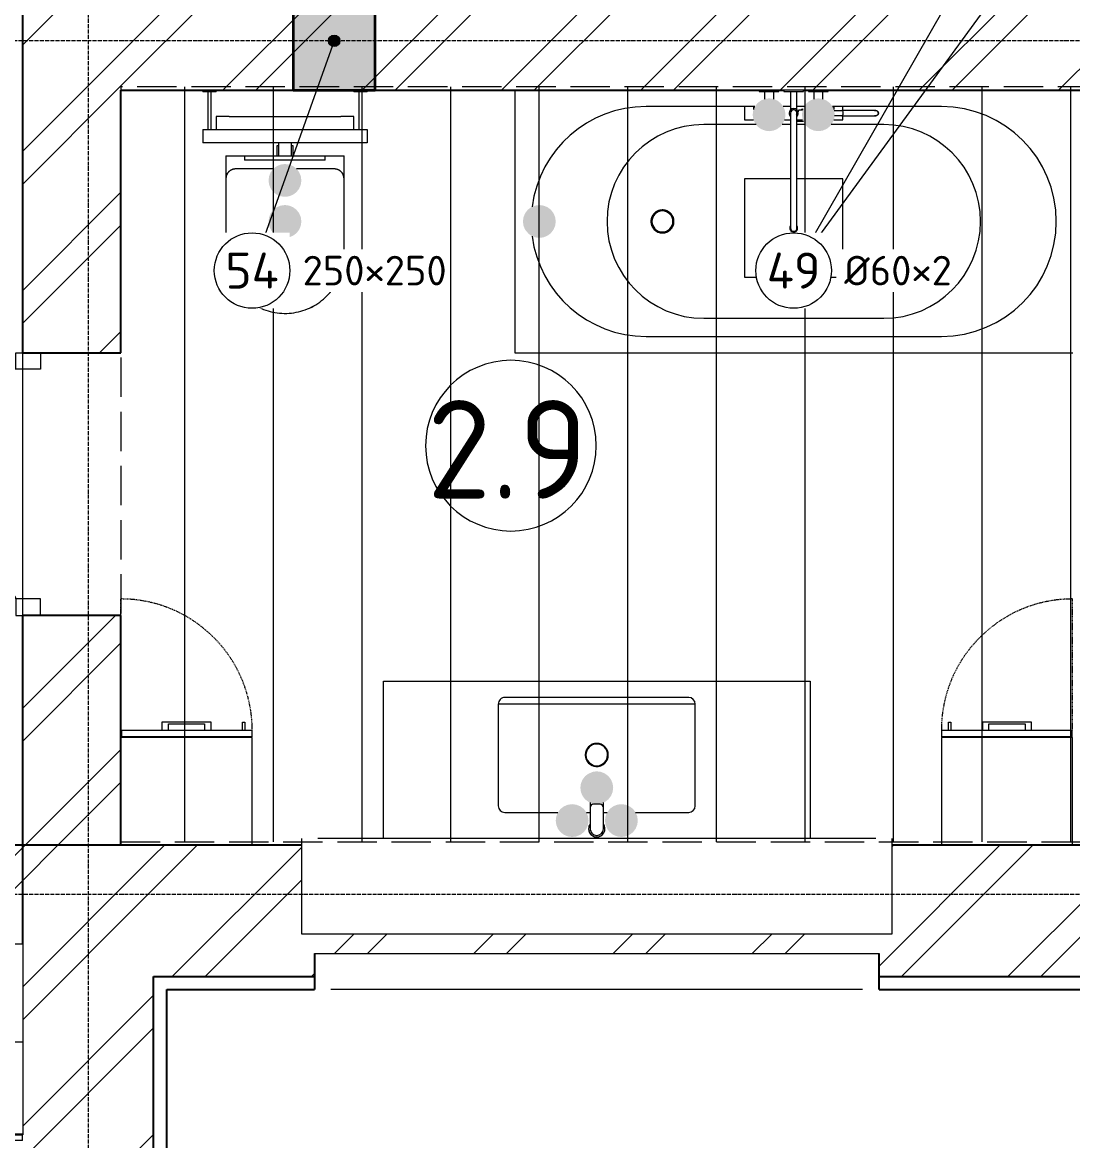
# Model space of a CAD drawing. Header units: millimetres. Extents: x -5016 to 63303, y -6019 to 98943.
# Drawn here: x 52400 to 55600, y 85550 to 88956 of the extents above; entities that cross this region are included whole.
import ezdxf
from ezdxf.enums import TextEntityAlignment as Align

# ---------------------------------------------------------------- set-up
doc = ezdxf.new("R2010")
doc.units = ezdxf.units.MM
for name, pattern in [('ОВ_ШТРИХ', [330, 240, -90]), ('Осевая 12-2-2', [16, 12, -2, 0, -2]), ('Сверху', [3.96875, 2.38125, -1.5875])]:
    doc.linetypes.add(name, pattern=pattern)
for name, color, linetype, lineweight in [('A-AREA-IDEN', 8, 'Continuous', 13), ('A-DETL-GENF', 9, 'Continuous', 13), ('A-DOOR', 8, 'Continuous', 13), ('A-FLOR', 9, 'Continuous', 13), ('A-GLAZ', 8, 'Continuous', 13), ('A-WALL', 8, 'Continuous', 13), ('A-WALL-PATT', 8, 'Continuous', 13), ('I-FURN', 9, 'Continuous', 13), ('P-SANR-FIXT', 9, 'Continuous', 13), ('S-GRID', 8, 'Continuous', 13), ('АР_подложка', 8, 'Continuous', 13), ('ТЗ_АР', 5, 'Continuous', 35), ('ТЗ_АР_зоны', 5, 'Continuous', 13), ('ТЗ_АР_марки', 7, 'Continuous', 18)]:
    doc.layers.add(name, color=color, linetype=linetype, lineweight=lineweight)
doc.styles.add('GOST', font='isocpeur.ttf', dxfattribs={"width": 0.9})
doc.styles.add('GOST Common', font='GOST_Common.ttf', dxfattribs={"height": 300})
pattern_1 = [(45, (0, 0), (-212.132, 212.132), []), (45, (0, 100), (-212.132, 212.132), [])]

# ---------------------------------------------------------------- blocks, each defined once
blk = doc.blocks.new('INT 16 Тумба с раковиной - INT 16 Тумба с раковиной 2-1564531-Этаж 2 - Планировка')
at = {"layer": 'I-FURN'}
blk.add_line((-800, -180), (-200, -180), dxfattribs=at)
blk = doc.blocks.new('INT 16 Смеситель - INT 16 Смеситель-1566569-Этаж 2 - Планировка')
at = {"layer": 'P-SANR-FIXT'}
for p, q in [((-20, 0), (-20, -65)), ((20, -65), (20, 0)), ((-20, -65), (-20, -79.6)), ((20, -79.6), (20, -65)), ((-10, -75), (10, -75))]:
    blk.add_line(p, q, dxfattribs=at)
for centre, radius, start, end in [((0, 0), 25, 360, 180), ((0, 0), 25, 180, 216.232), ((0, 0), 20, 90, 180), ((0, 0), 20, 143.7312, 165), ((0, 0), 20, 143.7312, 165), ((0, 0), 20, 90, 113.3697), ((0, 0), 20, 66.6303, 113.3697), ((0, 0), 20, 360, 90), ((0, 0), 20, 66.6303, 90), ((0, 0), 20, 30, 50.4689), ((0, 0), 20, 30, 50.4689), ((0, 0), 25, 323.768, 360), ((-10, -65), 10, 180, 270), ((-10, -65), 10, 180, 255), ((10, -65), 10, 270, 360), ((10, -65), 10, 285, 330)]:
    blk.add_arc(centre, radius, start, end, dxfattribs=at)
blk = doc.blocks.new('INT 16 Раковина - INT 16 Раковина-V2-Этаж 2 - Планировка')
at = {"layer": 'A-DETL-GENF', "true_color": 0x0000ff}
blk.add_hatch(color=5, dxfattribs=at).paths.add_polyline_path([(-75, 250), (-87.9, 248.3), (-100, 243.3), (-110.4, 235.4), (-118.3, 225), (-123.3, 212.9), (-125, 200), (-123.3, 187.1), (-118.3, 175), (-110.4, 164.6), (-100, 156.7), (-87.9, 151.7), (-75, 150), (-62.1, 151.7), (-50, 156.7), (-39.6, 164.6), (-31.7, 175), (-26.7, 187.1), (-25, 200), (-26.7, 212.9), (-31.7, 225), (-39.6, 235.4), (-50, 243.3), (-62.1, 248.3)])
at = {"layer": 'A-DETL-GENF', "true_color": 0xff0000}
blk.add_hatch(color=1, dxfattribs=at).paths.add_polyline_path([(75, 250), (62.1, 248.3), (50, 243.3), (39.6, 235.4), (31.7, 225), (26.7, 212.9), (25, 200), (27.3, 185.5), (31.7, 175), (39.6, 164.6), (50, 156.7), (62.1, 151.7), (75, 150), (87.9, 151.7), (100, 156.7), (110.4, 164.6), (118.3, 175), (123.3, 187.1), (125, 200), (123.3, 212.9), (118.3, 225), (110.4, 235.4), (100, 243.3), (87.9, 248.3)])
at = {"layer": 'A-DETL-GENF', "true_color": 0x008000}
blk.add_hatch(color=96, dxfattribs=at).paths.add_polyline_path([(0, 150), (-12.9, 148.3), (-25, 143.3), (-35.4, 135.4), (-43.3, 125), (-48.3, 112.9), (-50, 100), (-48.3, 87.1), (-43.3, 75), (-35.4, 64.6), (-25, 56.7), (-12.9, 51.7), (0, 50), (12.9, 51.7), (27.3, 58.5), (35.4, 64.6), (43.3, 75), (48.3, 87.1), (50, 100), (48.3, 112.9), (43.3, 125), (35.4, 135.4), (25, 143.3), (12.9, 148.3)])
at = {"layer": 'P-SANR-FIXT'}
for p, q in [((-650, -225), (-650, 255)), ((650, 255), (650, -225)), ((-118.3, 175), (-280, 175)), ((-20, 175), (-31.7, 175)), ((31.7, 175), (20, 175)), ((280, 175), (118.3, 175)), ((-300, 155), (-300, -155)), ((300, -155), (300, 155)), ((-280, -175), (280, -175)), ((650, -225), (-650, -225))]:
    blk.add_line(p, q, dxfattribs=at)
at = {"layer": 'P-SANR-FIXT', "flags": 128}
for points in [[(35, 0), (35, 1.4), (34.9, 2.8), (34.7, 4.2), (34.6, 5.6), (34.3, 7), (34, 8.3), (33.6, 9.7), (33.2, 11), (32.8, 12.3), (32.2, 13.6), (31.7, 14.9), (31, 16.2), (30.4, 17.4), (29.7, 18.6), (28.9, 19.8), (28.1, 20.9), (27.2, 22), (26.3, 23.1), (25.4, 24.1), (24.4, 25.1), (23.4, 26.1), (22.3, 27), (21.2, 27.8), (20.1, 28.7), (18.9, 29.5), (17.7, 30.2), (16.5, 30.9), (15.2, 31.5), (14, 32.1), (12.7, 32.6), (11.4, 33.1), (10, 33.5), (8.7, 33.9), (7.3, 34.2), (5.9, 34.5), (4.6, 34.7), (3.2, 34.9), (1.8, 35), (0.4, 35), (-1, 35), (-2.4, 34.9), (-3.8, 34.8), (-5.2, 34.6), (-6.6, 34.4), (-8, 34.1), (-9.3, 33.7), (-10.7, 33.3), (-12, 32.9), (-13.3, 32.4), (-14.6, 31.8), (-15.8, 31.2), (-17.1, 30.6), (-18.3, 29.9), (-19.4, 29.1), (-20.6, 28.3), (-21.7, 27.5), (-22.8, 26.6), (-23.8, 25.6), (-24.8, 24.7), (-25.8, 23.6), (-26.7, 22.6), (-27.6, 21.5), (-28.5, 20.4), (-29.2, 19.2), (-30, 18), (-30.7, 16.8), (-31.3, 15.6), (-31.9, 14.3), (-32.5, 13), (-33, 11.7), (-33.4, 10.4), (-33.8, 9.1), (-34.1, 7.7), (-34.4, 6.3), (-34.6, 4.9), (-34.8, 3.5), (-34.9, 2.2), (-35, 0.8), (-35, 0)], [(-35, 0), (-35, -1.4), (-34.9, -2.8), (-34.7, -4.2), (-34.6, -5.6), (-34.3, -7), (-34, -8.3), (-33.6, -9.7), (-33.2, -11), (-32.8, -12.3), (-32.2, -13.6), (-31.7, -14.9), (-31, -16.2), (-30.4, -17.4), (-29.7, -18.6), (-28.9, -19.8), (-28.1, -20.9), (-27.2, -22), (-26.3, -23.1), (-25.4, -24.1), (-24.4, -25.1), (-23.4, -26.1), (-22.3, -27), (-21.2, -27.8), (-20.1, -28.7), (-18.9, -29.5), (-17.7, -30.2), (-16.5, -30.9), (-15.2, -31.5), (-14, -32.1), (-12.7, -32.6), (-11.4, -33.1), (-10, -33.5), (-8.7, -33.9), (-7.3, -34.2), (-5.9, -34.5), (-4.6, -34.7), (-3.2, -34.9), (-1.8, -35), (-0.4, -35), (1, -35), (2.4, -34.9), (3.8, -34.8), (5.2, -34.6), (6.6, -34.4), (8, -34.1), (9.3, -33.7), (10.7, -33.3), (12, -32.9), (13.3, -32.4), (14.6, -31.8), (15.8, -31.2), (17.1, -30.6), (18.3, -29.9), (19.4, -29.1), (20.6, -28.3), (21.7, -27.5), (22.8, -26.6), (23.8, -25.6), (24.8, -24.7), (25.8, -23.6), (26.7, -22.6), (27.6, -21.5), (28.5, -20.4), (29.2, -19.2), (30, -18), (30.7, -16.8), (31.3, -15.6), (31.9, -14.3), (32.5, -13), (33, -11.7), (33.4, -10.4), (33.8, -9.1), (34.1, -7.7), (34.4, -6.3), (34.6, -4.9), (34.8, -3.5), (34.9, -2.2), (35, -0.8), (35, 0)]]:
    blk.add_lwpolyline(points, dxfattribs=at)
at = {"layer": 'P-SANR-FIXT'}
for centre, radius, start, end in [((-280, 155), 20, 90, 180), ((280, 155), 20, 0, 90), ((0, 0), 35, 0, 180), ((0, 0), 35, 180, 0), ((0, 0), 33, 360, 180), ((0, 0), 33, 180, 360), ((-280, -155), 20, 180, 270), ((280, -155), 20, 270, 0)]:
    blk.add_arc(centre, radius, start, end, dxfattribs=at)
blk = doc.blocks.new('INT 04 Унитаз - Унитаз подвесной Tece TECEspring K 9700997-V3-Этаж 2 - Планировка')
at = {"layer": 'A-DETL-GENF', "true_color": 0x0000ff}
blk.add_hatch(color=5, dxfattribs=at).paths.add_polyline_path([(0, -125), (12.9, -123.3), (25, -118.3), (35.4, -110.4), (43.3, -100), (48.3, -87.9), (50, -75), (48.3, -62.1), (43.3, -50), (35.4, -39.6), (25, -31.7), (12.9, -26.7), (0, -25), (-12.9, -26.7), (-25, -31.7), (-35.4, -39.6), (-43.3, -50), (-48.3, -62.1), (-50, -75), (-48.3, -87.9), (-43.3, -100), (-35.4, -110.4), (-25, -118.3), (-12.9, -123.3)])
at = {"layer": 'A-DETL-GENF', "true_color": 0x008000}
blk.add_hatch(color=96, dxfattribs=at).paths.add_polyline_path([(0, -250), (12.9, -248.3), (25, -243.3), (35.4, -235.4), (43.3, -225), (48.3, -212.9), (50, -200), (48.3, -187.1), (43.3, -175), (35.4, -164.6), (25, -156.7), (12.9, -151.7), (0, -150), (-12.9, -151.7), (-25, -156.7), (-35.4, -164.6), (-43.3, -175), (-48.3, -187.1), (-50, -200), (-48.3, -212.9), (-43.3, -225), (-35.4, -235.4), (-25, -243.3), (-12.9, -248.3)])
at = {"layer": 'P-SANR-FIXT'}
for p, q in [((-180, 0), (-180, -300)), ((-180, 0), (-180, 0)), ((-180, 0), (-123, 0)), ((-180, 0), (-180, -70)), ((-25, 30), (-25, 0)), ((-20.2, 30), (-25, 30)), ((25, 30), (20.3, 30)), ((25, 0), (25, 30)), ((180, -300), (180, 0)), ((123, 0), (180, 0)), ((180, 0), (180, 0)), ((180, -70), (180, 0)), ((-35.6, -40), (-150, -40)), ((150, -40), (35.4, -40)), ((-180, -70), (-180, -300)), ((180, -300), (180, -70))]:
    blk.add_line(p, q, dxfattribs=at)
at = {"layer": 'P-SANR-FIXT', "flags": 128}
for points in [[(-150, -40), (-151.2, -40), (-152.4, -40.1), (-153.6, -40.2), (-154.8, -40.4), (-156, -40.6), (-157.1, -40.9), (-158.3, -41.2), (-159.4, -41.5), (-160.6, -41.9), (-161.7, -42.4), (-162.8, -42.9), (-163.9, -43.4), (-164.9, -44), (-165.9, -44.6), (-166.9, -45.2), (-167.9, -45.9), (-168.9, -46.7), (-169.8, -47.4), (-170.7, -48.3), (-171.5, -49.1), (-172.3, -50), (-173.1, -50.9), (-173.9, -51.8), (-174.6, -52.8), (-175.2, -53.8), (-175.9, -54.8), (-176.5, -55.9), (-177, -56.9), (-177.5, -58), (-178, -59.1), (-178.4, -60.3), (-178.7, -61.4), (-179.1, -62.6), (-179.3, -63.7), (-179.6, -64.9), (-179.7, -66.1), (-179.9, -67.3), (-180, -68.5), (-180, -69.7), (-180, -70)], [(180, -70), (180, -68.8), (179.9, -67.6), (179.8, -66.4), (179.6, -65.2), (179.4, -64), (179.1, -62.9), (178.8, -61.7), (178.5, -60.6), (178.1, -59.4), (177.6, -58.3), (177.1, -57.2), (176.6, -56.1), (176, -55.1), (175.4, -54.1), (174.8, -53.1), (174.1, -52.1), (173.3, -51.1), (172.6, -50.2), (171.7, -49.3), (170.9, -48.5), (170, -47.7), (169.1, -46.9), (168.2, -46.1), (167.2, -45.4), (166.2, -44.8), (165.2, -44.1), (164.1, -43.5), (163.1, -43), (162, -42.5), (160.9, -42), (159.7, -41.6), (158.6, -41.3), (157.4, -40.9), (156.3, -40.7), (155.1, -40.4), (153.9, -40.3), (152.7, -40.1), (151.5, -40), (150.3, -40), (150, -40)], [(-180, -300), (-179.9, -307.2), (-179.4, -314.4), (-178.7, -321.5), (-177.7, -328.7), (-176.4, -335.8), (-174.8, -342.8), (-173, -349.7), (-170.9, -356.6), (-168.5, -363.4), (-165.8, -370.1), (-162.9, -376.7), (-159.7, -383.1), (-156.2, -389.4), (-152.5, -395.6), (-148.6, -401.6), (-144.4, -407.5), (-140, -413.2), (-135.3, -418.7), (-130.5, -424), (-125.4, -429.1), (-120.1, -434), (-114.7, -438.7), (-109, -443.2), (-103.2, -447.5), (-97.3, -451.5), (-91.1, -455.2), (-84.8, -458.8), (-78.4, -462), (-71.9, -465), (-65.2, -467.8), (-58.5, -470.2), (-51.6, -472.4), (-44.7, -474.4), (-37.7, -476), (-30.6, -477.4), (-23.5, -478.5), (-16.3, -479.3), (-9.1, -479.8), (-1.9, -480), (5.3, -479.9), (12.4, -479.6), (19.6, -478.9), (26.8, -478), (33.9, -476.8), (40.9, -475.3), (47.9, -473.5), (54.8, -471.5), (61.6, -469.1), (68.3, -466.5), (74.9, -463.7), (81.4, -460.5), (87.7, -457.2), (94, -453.5), (100, -449.6), (105.9, -445.5), (111.7, -441.2), (117.2, -436.6), (122.6, -431.8), (127.8, -426.8), (132.7, -421.6), (137.5, -416.2), (142, -410.6), (146.3, -404.8), (150.4, -398.9), (154.2, -392.8), (157.8, -386.5), (161.2, -380.2), (164.2, -373.7), (167.1, -367), (169.6, -360.3), (171.9, -353.5), (173.9, -346.6), (175.6, -339.6), (177, -332.5), (178.2, -325.4), (179.1, -318.3), (179.7, -311.1), (180, -303.9), (180, -300)], [(-180, -300), (-179.9, -307.2), (-179.5, -314.4), (-178.8, -321.6), (-177.7, -328.7), (-176.5, -335.8), (-174.9, -342.8), (-173, -349.8), (-170.9, -356.6), (-168.5, -363.4), (-165.8, -370.1), (-162.9, -376.7), (-159.7, -383.1), (-156.2, -389.5), (-152.5, -395.6), (-148.6, -401.7), (-144.4, -407.5), (-140, -413.2), (-135.4, -418.7), (-130.5, -424), (-125.4, -429.2), (-120.2, -434.1), (-114.7, -438.8), (-109.1, -443.2), (-103.3, -447.5), (-97.3, -451.5), (-91.1, -455.3), (-84.9, -458.8), (-78.4, -462.1), (-71.9, -465.1), (-65.2, -467.8), (-58.5, -470.3), (-51.6, -472.5), (-44.7, -474.4), (-37.7, -476.1), (-30.6, -477.4), (-23.5, -478.5), (-16.3, -479.3), (-9.1, -479.8), (-1.9, -480), (5.3, -480), (12.4, -479.6), (19.6, -479), (26.8, -478), (33.9, -476.8), (40.9, -475.3), (47.9, -473.6), (54.8, -471.5), (61.6, -469.2), (68.3, -466.6), (74.9, -463.7), (81.4, -460.6), (87.8, -457.2), (94, -453.6), (100.1, -449.7), (106, -445.6), (111.7, -441.2), (117.3, -436.6), (122.6, -431.8), (127.8, -426.8), (132.8, -421.6), (137.5, -416.2), (142.1, -410.6), (146.4, -404.8), (150.4, -398.9), (154.3, -392.8), (157.9, -386.6), (161.2, -380.2), (164.3, -373.7), (167.1, -367), (169.6, -360.3), (171.9, -353.5), (173.9, -346.6), (175.6, -339.6), (177.1, -332.5), (178.2, -325.4), (179.1, -318.3), (179.7, -311.1), (180, -303.9), (180, -300)]]:
    blk.add_lwpolyline(points, dxfattribs=at)
at = {"layer": 'P-SANR-FIXT'}
for centre, start, end in [((-150, -70), 90, 180), ((150, -70), 360, 90)]:
    blk.add_arc(centre, 30, start, end, dxfattribs=at)
blk = doc.blocks.new('INT 04 Инсталяция - Комплект для установки подвесного унитаза_ TECEnov-1563503-Этаж 2 - Планировка')
at = {"layer": 'P-SANR-FIXT'}
for p, q in [((-25, 30), (-25, 0)), ((25, 0), (25, 30))]:
    blk.add_line(p, q, dxfattribs=at)
blk = doc.blocks.new('INT 04 Инсталляция для унитаза - Инсталляция для унитаза-1566561-Этаж 2 - Планировка')
at = {"layer": 'P-SANR-FIXT'}
for p, q in [((-250, 0), (-250, -5)), ((-210, -5), (-210, 0)), ((210, 0), (210, -5)), ((250, -5), (250, 0)), ((-210, -5), (-250, -5)), ((-235, -5), (-235, -120)), ((-225, -120), (-225, -5)), ((250, -5), (210, -5)), ((225, -5), (225, -120)), ((235, -120), (235, -5)), ((-210, -80), (-210, -120)), ((-170, -80), (-210, -80)), ((-170, -80), (170, -80)), ((210, -80), (170, -80)), ((210, -120), (210, -80)), ((-250, -120), (250, -120)), ((-250, -120), (-250, -160)), ((250, -120), (250, -160)), ((250, -160), (-250, -160)), ((-20, -160), (-20, -200)), ((20, -200), (20, -160))]:
    blk.add_line(p, q, dxfattribs=at)
blk = doc.blocks.new('INT 04 К - Клавиша с двумя прямоугольными кнопками-1566562-Этаж 2 - Планировка')
at = {"layer": 'P-SANR-FIXT'}
for p, q in [((0, 0), (246, 0)), ((0, 0), (0, -13)), ((246, -13), (246, 0)), ((246, -13), (0, -13))]:
    blk.add_line(p, q, dxfattribs=at)
blk = doc.blocks.new('INT 18 Шкаф - INT 18 Шкаф-1564839-Этаж 2 - Планировка')
at = {"layer": 'A-DETL-GENF'}
for p, q in [((-1179.3, -307), (-1179.3, 207)), ((-1098, -50), (-1116.8, 207)), ((-1016.7, -50), (-989.7, 207)), ((-935.3, -50), (-908.3, 207)), ((-854, -50), (-861.9, 207)), ((-772.7, -307), (-772.7, 207)), ((-691.3, -50), (-710.2, 207)), ((-610, -50), (-583, 207)), ((-528.7, -50), (-501.7, 207)), ((-447.3, -50), (-455.2, 207)), ((-366, -307), (-366, 207)), ((-284.7, -50), (-303.5, 207)), ((-203.3, -50), (-176.3, 207)), ((-122, -50), (-95, 207)), ((-40.7, -50), (-48.5, 207)), ((40.7, -307), (40.7, 207)), ((122, -50), (103.2, 207)), ((203.3, -50), (230.3, 207)), ((284.7, -50), (311.7, 207)), ((366, -50), (358.1, 207)), ((447.3, -307), (447.3, 207)), ((528.7, -50), (509.8, 207)), ((610, -50), (637, 207)), ((691.3, -50), (718.3, 207)), ((772.7, -50), (764.8, 207)), ((854, -307), (854, 207)), ((935.3, -50), (916.5, 207)), ((1016.7, -50), (1043.7, 207)), ((1098, -50), (1125, 207)), ((1179.3, -50), (1171.5, 207)), ((-1220, -50), (-813.3, -50)), ((-1098, -50), (-1079.2, -307)), ((-1043.7, -307), (-1016.7, -50)), ((-935.3, -50), (-962.3, -307)), ((-854, -50), (-846.1, -307)), ((-813.3, -50), (-406.7, -50)), ((-691.3, -50), (-672.5, -307)), ((-637, -307), (-610, -50)), ((-528.7, -50), (-555.7, -307)), ((-447.3, -50), (-439.5, -307)), ((-406.7, -50), (0, -50)), ((-284.7, -50), (-265.8, -307)), ((-230.3, -307), (-203.3, -50)), ((-122, -50), (-149, -307)), ((-40.7, -50), (-32.8, -307)), ((0, -50), (406.7, -50)), ((122, -50), (140.8, -307)), ((176.3, -307), (203.3, -50)), ((284.7, -50), (257.7, -307)), ((366, -50), (373.9, -307)), ((406.7, -50), (813.3, -50)), ((528.7, -50), (547.5, -307)), ((583, -307), (610, -50)), ((691.3, -50), (664.3, -307)), ((772.7, -50), (780.5, -307)), ((813.3, -50), (1220, -50)), ((935.3, -50), (954.2, -307)), ((989.7, -307), (1016.7, -50)), ((1098, -50), (1071, -307)), ((1179.3, -50), (1187.2, -307))]:
    blk.add_line(p, q, dxfattribs=at)
at = {"layer": 'I-FURN'}
for p, q in [((-1218.5, 250), (-0.8, 250)), ((-1218.5, 250), (-1218.5, 232)), ((-0.8, 232), (-0.8, 250)), ((0.8, 250), (1218.5, 250)), ((0.8, 250), (0.8, 232)), ((1218.5, 232), (1218.5, 250)), ((-1220, 230), (-1220, -350)), ((-1220, 230), (1220, 230)), ((-0.8, 232), (-1218.5, 232)), ((1218.5, 232), (0.8, 232)), ((1220, -350), (1220, 230)), ((1220, -350), (-1220, -350))]:
    blk.add_line(p, q, dxfattribs=at)
blk = doc.blocks.new('INT 20 Подоконник - Подоконник внутри-1566579-Этаж 2 - Планировка')
at = {"layer": 'A-GLAZ'}
for p, q in [((-950, 0), (-950, -290)), ((850, 0), (-950, 0)), ((850, -290), (850, 0)), ((-900, -290), (800, -290))]:
    blk.add_line(p, q, dxfattribs=at)
blk = doc.blocks.new('INT 20 Подоконник - Подоконник снаружи-1566581-Этаж 2 - Планировка')
at = {"layer": 'A-GLAZ'}
for p, q in [((-910, 0), (-910, 110)), ((-860, 110), (760, 110)), ((810, 110), (810, 0)), ((810, 0), (-910, 0))]:
    blk.add_line(p, q, dxfattribs=at)
blk = doc.blocks.new('INT 19 Дверь межкомнатная одностворчатая - 800х 2070 _800_ Глухое П-НАР-1569050-Этаж 2 - Планировка')
at = {"layer": 'A-DOOR', "lineweight": 25}
blk.add_line((-350, 170), (256.2, 520), dxfattribs=at)
at = {"layer": 'A-DOOR'}
for p, q in [((-350, 170), (-400, 170)), ((-400, 170), (-400, 95)), ((-350, 95), (-350, 170)), ((350, 95), (350, 170)), ((350, 170), (400, 170)), ((400, 170), (400, 95)), ((-400, 95), (-350, 95)), ((400, 95), (350, 95))]:
    blk.add_line(p, q, dxfattribs=at)
blk.add_arc((-350, 170), 700, 360, 30, dxfattribs=at)
blk = doc.blocks.new('INT 20 Откосы окон снаружи Прямоугольник - INT 20 Откосы окон снаружи Прямоугольник-1566587-Этаж 2 - Планировка')
at = {"layer": 'A-WALL', "lineweight": 25}
for p, q in [((-876.7, 30), (-876.7, -80)), ((843.3, -80), (843.3, 30))]:
    blk.add_line(p, q, dxfattribs=at)
blk = doc.blocks.new('INT 18 Книжный шкаф - INT 18 Книжный шкаф-1564713-Этаж 2 - Планировка')
at = {"layer": 'I-FURN', "color": 8, "linetype": 'Сверху', "true_color": 0x808080}
blk.add_line((-200, 150), (-200, 550), dxfattribs=at)
at = {"layer": 'I-FURN'}
for p, q in [((-75, 175), (-75, 150)), ((75, 175), (-75, 175)), ((75, 150), (75, 175)), ((170.75, 150), (170.75, 175)), ((170.75, 175), (177.75, 175)), ((177.75, 175), (177.75, 150)), ((-198.5, 150), (198.5, 150)), ((-198.5, 150), (-198.5, 130)), ((-55, 150), (-55, 170)), ((-55, 170), (55, 170)), ((55, 170), (55, 150)), ((198.5, 150), (198.5, 130)), ((200, 128), (-200, 128)), ((-200, 128), (-200, -200)), ((198.5, 130), (-198.5, 130)), ((200, -200), (200, 128)), ((-200, -200), (200, -200))]:
    blk.add_line(p, q, dxfattribs=at)
at = {"layer": 'I-FURN', "linetype": 'Сверху'}
blk.add_line((198.5, 150), (200, 150), dxfattribs=at)
blk.add_line((198.5, 150), (200, 150), dxfattribs=at)
at = {"layer": 'I-FURN', "color": 8, "linetype": 'Сверху', "true_color": 0x808080}
blk.add_arc((-200, 150), 400, 0, 90, dxfattribs=at)
blk = doc.blocks.new('INT 04 Душевая система наружного монтажа - INT 04 Душевая система наружного монтажа-1566475-Этаж 2 - Планировка')
at = {"layer": 'A-DETL-GENF', "true_color": 0xff0000}
blk.add_hatch(color=1, dxfattribs=at).paths.add_polyline_path([(-75, -125), (-62.1, -123.3), (-50, -118.3), (-39.6, -110.4), (-30.1, -96.2), (-26.7, -87.9), (-25, -75), (-26.7, -62.1), (-31.7, -50), (-40.7, -38.9), (-50, -31.7), (-62.1, -26.7), (-75, -25), (-87.9, -26.7), (-100, -31.7), (-110.4, -39.6), (-118.3, -50), (-123.3, -62.1), (-125, -75), (-123.3, -87.9), (-118.3, -100), (-110.4, -110.4), (-100, -118.3), (-85.8, -123.6)])
at = {"layer": 'A-DETL-GENF', "true_color": 0x0000ff}
blk.add_hatch(color=5, dxfattribs=at).paths.add_polyline_path([(75, -125), (87.9, -123.3), (100, -118.3), (110.4, -110.4), (119.9, -96.2), (123.3, -87.9), (125, -75), (123.3, -62.1), (118.3, -50), (110.4, -39.6), (100, -31.7), (87.9, -26.7), (75, -25), (62.1, -26.7), (49.6, -32), (39.6, -39.6), (31.7, -50), (26.6, -63), (25, -75), (27, -88.7), (31.7, -100), (39.6, -110.4), (50, -118.3), (62.1, -123.3)])
at = {"layer": 'P-SANR-FIXT'}
for p, q in [((-105, 0), (-105, -4)), ((-45, -4), (-45, 0)), ((-30, 0), (-30, -4)), ((30, 0), (-30, 0)), ((-29, 0), (-30, 0)), ((30, 0), (29, 0)), ((30, -4), (30, 0)), ((45, 0), (45, -4)), ((105, -4), (105, 0)), ((-105, -4), (-104, -4)), ((-105, -4), (-45, -4)), ((-89, -4), (-89, -27.3)), ((-61, -27.3), (-61, -4)), ((-46, -4), (-45, -4)), ((-30, -4), (-29, -4)), ((-30, -4), (30, -4)), ((-10, -4), (-10, -60.2)), ((10, -60.2), (10, -4)), ((29, -4), (30, -4)), ((45, -4), (46, -4)), ((45, -4), (105, -4)), ((61, -4), (61, -27.3)), ((89, -27.1), (89, -4)), ((104, -4), (105, -4)), ((-122, -50), (-150, -50)), ((-150, -50), (-150, -70)), ((-122, -50), (-122, -58.5)), ((-120, -52), (-122, -52)), ((-118.3, -50), (-120, -50)), ((-120, -50), (-120, -52.9)), ((-9.9, -50), (-31.7, -50)), ((31.7, -50), (9.9, -50)), ((15, -61.2), (13.3, -66)), ((26.9, -61.2), (15, -61.2)), ((120, -50), (118.3, -50)), ((120, -50), (120, -52.9)), ((122, -52), (120, -52)), ((150, -50), (122, -50)), ((122, -50), (122, -58.5)), ((150, -61.4), (150, -50)), ((-150, -70), (-150, -90)), ((-150, -90), (-122.4, -90)), ((-27.6, -90), (-9, -90)), ((30, -96), (9.3, -96)), ((9.5, -90), (27, -90)), ((122.4, -90), (150, -90)), ((150, -90), (150, -78.6)), ((-10, -130), (-10, -360)), ((10, -360), (10, -130)), ((-9.7, -270), (-150, -270)), ((-150, -270), (-150, -570)), ((150, -270), (9.7, -270)), ((150, -570), (150, -270)), ((-150, -570), (150, -570))]:
    blk.add_line(p, q, dxfattribs=at)
at = {"layer": 'P-SANR-FIXT', "flags": 128}
for points in [[(123.4, -62), (130.7, -62), (138.1, -62), (145.8, -62), (147, -62)], [(250, -62), (249.8, -62), (249.3, -62), (248.4, -62), (247.2, -62), (245.6, -62), (243.7, -62), (241.4, -62), (238.8, -62), (235.9, -62), (232.7, -62), (229.1, -62), (225.2, -62), (220.9, -62), (216.4, -62), (211.6, -62), (206.5, -62), (201.1, -62), (195.5, -62), (189.5, -62), (183.3, -62), (176.9, -62), (170.3, -62), (163.4, -62), (156.3, -62), (149, -62), (147, -62)], [(245.7, -62), (246.9, -62), (247.9, -62), (248.7, -62), (249.4, -62), (249.8, -62), (250, -62), (250, -62)], [(250, -62), (250.3, -62), (250.6, -62), (251, -62.1), (251.3, -62.1), (251.6, -62.2), (251.9, -62.2), (252.2, -62.3), (252.5, -62.4), (252.8, -62.5), (253.1, -62.6), (253.4, -62.8), (253.7, -62.9), (254, -63.1), (254.2, -63.2), (254.5, -63.4), (254.8, -63.6), (255, -63.8), (255.3, -64), (255.5, -64.2), (255.7, -64.4), (256, -64.7), (256.2, -64.9), (256.4, -65.2), (256.6, -65.4), (256.7, -65.7), (256.9, -66), (257.1, -66.2), (257.2, -66.5), (257.3, -66.8), (257.5, -67.1), (257.6, -67.4), (257.7, -67.7), (257.7, -68), (257.8, -68.3), (257.9, -68.6), (257.9, -69), (258, -69.3), (258, -69.6), (258, -69.9), (258, -70.2), (258, -70.6), (258, -70.9), (257.9, -71.2), (257.9, -71.5), (257.8, -71.8), (257.7, -72.1), (257.6, -72.4), (257.5, -72.7), (257.4, -73), (257.3, -73.3), (257.1, -73.6), (257, -73.9), (256.8, -74.2), (256.7, -74.4), (256.5, -74.7), (256.3, -75), (256.1, -75.2), (255.9, -75.4), (255.6, -75.7), (255.4, -75.9), (255.2, -76.1), (254.9, -76.3), (254.7, -76.5), (254.4, -76.7), (254.1, -76.9), (253.8, -77), (253.6, -77.2), (253.3, -77.3), (253, -77.4), (252.7, -77.5), (252.4, -77.6), (252.1, -77.7), (251.8, -77.8), (251.4, -77.9), (251.1, -77.9), (250.8, -78), (250.5, -78), (250.2, -78), (250, -78)], [(-10, -70), (-10, -70), (-10, -70.2), (-10, -70.4), (-10, -70.8), (-10, -71.2), (-10, -71.7), (-10, -72.3), (-10, -73), (-10, -73.8), (-10, -74.7), (-10, -75.7), (-10, -76.8), (-10, -77.9), (-10, -79.2), (-10, -80.5), (-10, -81.9), (-10, -83.3), (-10, -84.9), (-10, -86.5), (-10, -88.2), (-10, -90), (-10, -91.8), (-10, -93.7), (-10, -95.6), (-10, -97.6), (-10, -99.6), (-10, -101.7), (-10, -103.9), (-10, -106), (-10, -108.3), (-10, -110.5), (-10, -112.8), (-10, -115.1), (-10, -117.4), (-10, -119.8), (-10, -122.2), (-10, -124.6), (-10, -127), (-10, -129.4), (-10, -130)], [(10, -130), (10, -127.6), (10, -125.2), (10, -122.8), (10, -120.4), (10, -118.1), (10, -115.7), (10, -113.4), (10, -111.1), (10, -108.9), (10, -106.6), (10, -104.4), (10, -102.3), (10, -100.2), (10, -98.1), (10, -96.1), (10, -94.2), (10, -92.3), (10, -90.4), (10, -88.7), (10, -87), (10, -85.3), (10, -83.8), (10, -82.3), (10, -80.8), (10, -79.5), (10, -78.3), (10, -77.1), (10, -76), (10, -75), (10, -74.1), (10, -73.3), (10, -72.5), (10, -71.9), (10, -71.3), (10, -70.9), (10, -70.5), (10, -70.2), (10, -70.1), (10, -70), (10, -70)], [(147, -78), (139.3, -78), (131.8, -78), (124.6, -78)], [(147, -78), (154.3, -78), (161.5, -78), (168.4, -78), (175.2, -78), (181.6, -78), (187.9, -78), (193.9, -78), (199.6, -78), (205.1, -78), (210.3, -78), (215.2, -78), (219.8, -78), (224.1, -78), (228.1, -78), (231.7, -78), (235.1, -78), (238.1, -78), (240.8, -78), (243.1, -78), (245.1, -78), (246.8, -78), (248.1, -78), (249.1, -78), (249.7, -78), (250, -78), (250, -78)], [(250, -78), (249.9, -78), (249.6, -78), (249.1, -78), (248.4, -78), (247.5, -78), (246.4, -78)], [(-10, -360), (-10, -362.4), (-10, -364.8), (-10, -367.2), (-10, -369.6), (-10, -371.9), (-10, -374.3), (-10, -376.6), (-10, -378.9), (-10, -381.1), (-10, -383.4), (-10, -385.6), (-10, -387.7), (-10, -389.8), (-10, -391.9), (-10, -393.9), (-10, -395.8), (-10, -397.7), (-10, -399.6), (-10, -401.3), (-10, -403), (-10, -404.7), (-10, -406.2), (-10, -407.7), (-10, -409.2), (-10, -410.5), (-10, -411.7), (-10, -412.9), (-10, -414), (-10, -415), (-10, -415.9), (-10, -416.7), (-10, -417.5), (-10, -418.1), (-10, -418.7), (-10, -419.1), (-10, -419.5), (-10, -419.8), (-10, -419.9), (-10, -420), (-10, -420)], [(10, -420), (10, -420), (10, -419.8), (10, -419.6), (10, -419.2), (10, -418.8), (10, -418.3), (10, -417.7), (10, -417), (10, -416.2), (10, -415.3), (10, -414.3), (10, -413.2), (10, -412.1), (10, -410.8), (10, -409.5), (10, -408.1), (10, -406.7), (10, -405.1), (10, -403.5), (10, -401.8), (10, -400), (10, -398.2), (10, -396.3), (10, -394.4), (10, -392.4), (10, -390.4), (10, -388.3), (10, -386.1), (10, -384), (10, -381.7), (10, -379.5), (10, -377.2), (10, -374.9), (10, -372.6), (10, -370.2), (10, -367.8), (10, -365.4), (10, -363), (10, -360.6), (10, -360)]]:
    blk.add_lwpolyline(points, dxfattribs=at)
at = {"layer": 'P-SANR-FIXT'}
for centre, radius, start, end in [((0, -70), 14, 360, 180), ((0, -70), 10, 0, 180), ((0, -70), 10, 135.5891, 180), ((0, -70), 10, 90, 105), ((0, -70), 10, 75, 90), ((0, -70), 10, 334.08, 30), ((30, -70), 12, 98.2496, 132.4754), ((250, -70), 8, 270, 90), ((0, -70), 14, 180, 225), ((0, -70), 14, 315, 360), ((0, -420), 12, 153.227, 270), ((0, -420), 10, 180, 360), ((0, -420), 10, 180, 225), ((0, -420), 10, 255, 270), ((0, -420), 12, 270, 28.785), ((0, -420), 10, 270, 285), ((0, -420), 10, 315, 0)]:
    blk.add_arc(centre, radius, start, end, dxfattribs=at)
for points, knots in [([(-9.4, -59.6), (-9.3, -59.6), (-9.2, -59.5), (-9, -59.3), (-8.6, -59), (-8.3, -58.7), (-8, -58.5), (-7.8, -58.4), (-7.7, -58.3), (-7.7, -58.3)], [0.1111111, 0.1111111, 0.1111111, 0.1111111, 0.125, 0.1388889, 0.1666667, 0.1944444, 0.2083333, 0.2152778, 0.2222222, 0.2222222, 0.2222222, 0.2222222]), ([(-6.5, -57.6), (-6.3, -57.5), (-5.9, -57.3), (-5.5, -57.1), (-5.2, -57), (-5.1, -57)], [0.27777778, 0.27777778, 0.27777778, 0.27777778, 0.30555556, 0.31944444, 0.33333333, 0.33333333, 0.33333333, 0.33333333]), ([(5.1, -57), (5.3, -57), (5.6, -57.2), (6.1, -57.4), (6.4, -57.5), (6.4, -57.6)], [0.66666667, 0.66666667, 0.66666667, 0.66666667, 0.6875, 0.70833333, 0.72054664, 0.72054664, 0.72054664, 0.72054664]), ([(7.6, -58.3), (7.7, -58.3), (7.8, -58.3), (8.1, -58.6), (8.7, -59), (9.1, -59.4), (9.3, -59.5), (9.3, -59.6)], [0.7760417, 0.7760417, 0.7760417, 0.7760417, 0.78125, 0.7916667, 0.8333333, 0.875, 0.8854167, 0.8854167, 0.8854167, 0.8854167]), ([(24.3, -59.4), (24.4, -59.4), (24.7, -59.2), (25.4, -58.9), (26.5, -58.5), (27.5, -58.2), (28.2, -58.1), (28.3, -58.1)], [0.5017695, 0.5017695, 0.5017695, 0.5017695, 0.5138889, 0.5486111, 0.5833333, 0.6527778, 0.6666667, 0.6666667, 0.6666667, 0.6666667]), ([(147, -78), (147.4, -78), (148.4, -77.7), (149.6, -76.3), (150.5, -74.1), (151, -71.4), (151, -68.6), (150.4, -65.5), (149.1, -62.7), (147.7, -62), (147, -62)], [0, 0, 0, 0, 0.111111, 0.222222, 0.333333, 0.444444, 0.555556, 0.666667, 0.833333, 1, 1, 1, 1])]:
    blk.add_open_spline(points, degree=3, knots=knots, dxfattribs=at)
blk = doc.blocks.new('INT 04 Ванна встраиваемая - INT 04 Ванна встраиваемая-1566477-Этаж 2 - Планировка')
at = {"layer": 'A-DETL-GENF', "true_color": 0x008000}
blk.add_hatch(color=96, dxfattribs=at).paths.add_polyline_path([(-775, -100), (-762.1, -98.3), (-750, -93.3), (-739.6, -85.4), (-731.7, -75), (-726.7, -62.9), (-725, -50), (-726.7, -37.1), (-731.7, -25), (-739.6, -14.6), (-750, -6.7), (-762.1, -1.7), (-775, 0), (-787.9, -1.7), (-800, -6.7), (-810.4, -14.6), (-818.3, -25), (-823.3, -37.1), (-825, -50), (-823.3, -62.9), (-818.3, -75), (-807.8, -87.3), (-800, -93.3), (-787.9, -98.3)])
at = {"layer": 'P-SANR-FIXT'}
for p, q in [((-850, 350), (-850, -450)), ((-150, 300), (-450, 300)), ((-120, 300), (-122, 300)), ((122, 300), (120, 300)), ((450, 300), (150, 300)), ((-114.5, 245), (-273.8, 245)), ((-9.7, 245), (-35.5, 245)), ((35.5, 245), (9.5, 245)), ((274.2, 245), (114.5, 245)), ((-273.8, -345), (274.2, -345)), ((-450, -400), (450, -400)), ((-850, -450), (850, -450))]:
    blk.add_line(p, q, dxfattribs=at)
at = {"layer": 'P-SANR-FIXT', "flags": 128}
for points in [[(-365, -50), (-365, -48.6), (-365.1, -47.2), (-365.3, -45.8), (-365.4, -44.4), (-365.7, -43), (-366, -41.7), (-366.4, -40.3), (-366.8, -39), (-367.2, -37.7), (-367.8, -36.4), (-368.3, -35.1), (-369, -33.8), (-369.6, -32.6), (-370.3, -31.4), (-371.1, -30.2), (-371.9, -29.1), (-372.8, -28), (-373.7, -26.9), (-374.6, -25.9), (-375.6, -24.9), (-376.6, -23.9), (-377.7, -23), (-378.8, -22.2), (-379.9, -21.3), (-381.1, -20.5), (-382.3, -19.8), (-383.5, -19.1), (-384.8, -18.5), (-386, -17.9), (-387.3, -17.4), (-388.6, -16.9), (-390, -16.5), (-391.3, -16.1), (-392.7, -15.8), (-394.1, -15.5), (-395.4, -15.3), (-396.8, -15.1), (-398.2, -15), (-399.6, -15), (-401, -15), (-402.4, -15.1), (-403.8, -15.2), (-405.2, -15.4), (-406.6, -15.6), (-408, -15.9), (-409.3, -16.3), (-410.7, -16.7), (-412, -17.1), (-413.3, -17.6), (-414.6, -18.2), (-415.8, -18.8), (-417.1, -19.4), (-418.3, -20.1), (-419.4, -20.9), (-420.6, -21.7), (-421.7, -22.5), (-422.8, -23.4), (-423.8, -24.4), (-424.8, -25.3), (-425.8, -26.4), (-426.7, -27.4), (-427.6, -28.5), (-428.5, -29.6), (-429.2, -30.8), (-430, -32), (-430.7, -33.2), (-431.3, -34.4), (-431.9, -35.7), (-432.5, -37), (-433, -38.3), (-433.4, -39.6), (-433.8, -40.9), (-434.1, -42.3), (-434.4, -43.7), (-434.6, -45.1), (-434.8, -46.5), (-434.9, -47.8), (-435, -49.2), (-435, -50)], [(-435, -50), (-435, -51.4), (-434.9, -52.8), (-434.7, -54.2), (-434.6, -55.6), (-434.3, -57), (-434, -58.3), (-433.6, -59.7), (-433.2, -61), (-432.8, -62.3), (-432.2, -63.6), (-431.7, -64.9), (-431, -66.2), (-430.4, -67.4), (-429.7, -68.6), (-428.9, -69.8), (-428.1, -70.9), (-427.2, -72), (-426.3, -73.1), (-425.4, -74.1), (-424.4, -75.1), (-423.4, -76.1), (-422.3, -77), (-421.2, -77.8), (-420.1, -78.7), (-418.9, -79.5), (-417.7, -80.2), (-416.5, -80.9), (-415.2, -81.5), (-414, -82.1), (-412.7, -82.6), (-411.4, -83.1), (-410, -83.5), (-408.7, -83.9), (-407.3, -84.2), (-405.9, -84.5), (-404.6, -84.7), (-403.2, -84.9), (-401.8, -85), (-400.4, -85), (-399, -85), (-397.6, -84.9), (-396.2, -84.8), (-394.8, -84.6), (-393.4, -84.4), (-392, -84.1), (-390.7, -83.7), (-389.3, -83.3), (-388, -82.9), (-386.7, -82.4), (-385.4, -81.8), (-384.2, -81.2), (-382.9, -80.6), (-381.7, -79.9), (-380.6, -79.1), (-379.4, -78.3), (-378.3, -77.5), (-377.2, -76.6), (-376.2, -75.6), (-375.2, -74.7), (-374.2, -73.6), (-373.3, -72.6), (-372.4, -71.5), (-371.5, -70.4), (-370.8, -69.2), (-370, -68), (-369.3, -66.8), (-368.7, -65.6), (-368.1, -64.3), (-367.5, -63), (-367, -61.7), (-366.6, -60.4), (-366.2, -59.1), (-365.9, -57.7), (-365.6, -56.3), (-365.4, -54.9), (-365.2, -53.5), (-365.1, -52.2), (-365, -50.8), (-365, -50)]]:
    blk.add_lwpolyline(points, dxfattribs=at)
at = {"layer": 'P-SANR-FIXT'}
for centre, radius, start, end in [((-450, -50), 350, 90, 172.6805), ((450, -50), 350, 270, 90), ((-273.8, -50), 295, 90, 270), ((274.2, -50), 295, 270, 90), ((-400, -50), 35, 0, 180), ((-400, -50), 32, 360, 180), ((-400, -50), 35, 180, 0), ((-400, -50), 32, 180, 360), ((-450, -50), 350, 187.3199, 270)]:
    blk.add_arc(centre, radius, start, end, dxfattribs=at)
blk = doc.blocks.new('INT 18 Книжный шкаф - INT 18 Книжный шкаф-1564555-Этаж 2 - Планировка')
at = {"layer": 'I-FURN'}
for p, q in [((-200, 200), (-200, -128)), ((200, 200), (-200, 200)), ((200, -128), (200, 200)), ((-200, -128), (200, -128)), ((-198.5, -130), (198.5, -130)), ((-198.5, -130), (-198.5, -150)), ((198.5, -130), (198.5, -150)), ((198.5, -150), (-198.5, -150)), ((-75, -150), (-75, -175)), ((-55, -170), (-55, -150)), ((55, -170), (-55, -170)), ((55, -150), (55, -170)), ((75, -175), (75, -150)), ((170.75, -175), (170.75, -150)), ((177.75, -150), (177.75, -175)), ((-75, -175), (75, -175)), ((177.75, -175), (170.75, -175))]:
    blk.add_line(p, q, dxfattribs=at)
at = {"layer": 'I-FURN', "color": 8, "linetype": 'Сверху', "true_color": 0x808080}
blk.add_line((-200, -150), (-200, -550), dxfattribs=at)
at = {"layer": 'I-FURN', "linetype": 'Сверху'}
blk.add_line((198.5, -150), (200, -150), dxfattribs=at)
blk.add_line((198.5, -150), (200, -150), dxfattribs=at)
at = {"layer": 'I-FURN', "color": 8, "linetype": 'Сверху', "true_color": 0x808080}
blk.add_arc((-200, -150), 400, 270, 360, dxfattribs=at)
blk = doc.blocks.new('INT Марка помещения - Номер помещения _ Площадь _ Имя-1615504-Этаж 2 - Планировка')
at = {"layer": 'A-AREA-IDEN'}
for start, end in [(360, 180), (180, 360)]:
    blk.add_arc((0, 0), 2.6, start, end, dxfattribs=at)
blk = doc.blocks.new('АР_plan2')
at = {"layer": 'A-WALL-PATT', "lineweight": 9}
h = blk.add_hatch(dxfattribs=at)
h.set_pattern_fill('FP_1', color=256, style=0, pattern_type=2)
h.set_pattern_definition(pattern_1)
h.paths.add_polyline_path([(14568.2, 11122.6), (14868.2, 11122.6), (14868.2, 11822.6), (14568.2, 11822.6), (14568.2, 11204.9)])
h.paths.add_polyline_path([(14568.2, 12622.6), (14868.2, 12622.6), (14868.2, 14222.6), (14568.2, 14222.6), (14568.2, 12796.1)])
h.paths.add_polyline_path([(14868.2, 15122.6), (14868.2, 18272.6), (14568.2, 18272.6), (14568.2, 15122.6)])
h = blk.add_hatch(dxfattribs=at)
h.set_pattern_fill('FP_1', color=256, style=0, pattern_type=2)
h.set_pattern_definition(pattern_1)
h.paths.add_polyline_path([(21968.2, 13422.6), (21968.2, 13722.6), (19468.2, 13722.6), (19468.2, 13422.6), (21706.3, 13422.6)])
h.paths.add_polyline_path([(18668.2, 13422.6), (18668.2, 13722.6), (14868.2, 13722.6), (14868.2, 13422.6), (18096, 13422.6)])
h = blk.add_hatch(dxfattribs=at)
h.set_pattern_fill('FP_1', color=256, style=0, pattern_type=2)
h.set_pattern_definition(pattern_1)
h.paths.add_polyline_path([(14568.2, 10822.6), (14568.2, 11122.6), (12070.2, 11122.6), (12070.2, 10822.6), (14485.7, 10822.6)])
h.paths.add_polyline_path([(10875.4, 10822.6), (11170.2, 10822.6), (11170.2, 11122.6), (8918.2, 11122.6), (8918.2, 10822.6), (10568.2, 10822.6)])
h.paths.add_polyline_path([(8018.2, 10822.6), (8018.2, 11122.6), (5768.2, 11122.6), (5768.2, 10822.6), (7987.2, 10822.6)])
h.paths.add_polyline_path([(4808.2, 10822.6), (4868.2, 10822.6), (4868.2, 11122.6), (2368.2, 11122.6), (2368.2, 10822.6), (3654.8, 10822.6)])
h = blk.add_hatch(dxfattribs=at)
h.set_pattern_fill('FP_1', color=256, style=0, pattern_type=2)
h.set_pattern_definition(pattern_1)
h.paths.add_polyline_path([(14968.2, 5972.6), (14968.2, 11122.6), (14568.2, 11122.6), (14568.2, 10822.6), (14570.2, 10822.1), (14570.2, 10242.6), (14568.2, 10242.6), (14568.2, 5972.6)])
h = blk.add_hatch(dxfattribs=at)
h.set_pattern_fill('FP_1', color=256, style=0, pattern_type=2)
h.set_pattern_definition(pattern_1)
h.paths.add_polyline_path([(22368.2, 10722.6), (22368.2, 11122.6), (21968.2, 11122.6), (21968.2, 10852.6), (20168.2, 10852.6), (20168.2, 11122.6), (17218.2, 11122.6), (17218.2, 10852.6), (15418.2, 10852.6), (15418.2, 11122.6), (14968.2, 11122.6), (14968.2, 10722.6), (15458.2, 10722.6), (15458.2, 10792.6), (17178.2, 10792.6), (17178.2, 10722.6), (20208.2, 10722.6), (20208.2, 10792.6), (21928.2, 10792.6), (21928.2, 10722.6), (22067.3, 10722.6)])
at = {"layer": 'A-FLOR'}
blk.add_line((14568.2, 12622.6), (14568.2, 11822.6), dxfattribs=at)
at = {"layer": 'A-WALL', "lineweight": 25}
for p, q in [((14568.2, 14222.6), (14568.2, 12622.6)), ((14868.2, 12622.6), (14868.2, 13422.6)), ((14868.2, 13422.6), (16889.2, 13422.6)), ((16947.2, 13422.6), (18668.2, 13422.6)), ((14568.2, 12622.6), (14868.2, 12622.6)), ((14568.2, 11822.6), (14568.2, 10822.6)), ((14868.2, 11822.6), (14568.2, 11822.6)), ((14868.2, 11122.6), (14868.2, 11822.6)), ((15418.2, 11122.6), (12070.2, 11122.6)), ((20168.2, 11122.6), (17218.2, 11122.6)), ((14968.2, 10722.6), (15458.2, 10722.6)), ((14968.2, 5572.6), (14968.2, 10722.6)), ((17178.2, 10722.6), (20208.2, 10722.6)), ((15008.2, 10682.6), (15458.2, 10682.6)), ((15008.2, 5532.6), (15008.2, 10682.6)), ((17178.2, 10682.6), (20208.2, 10682.6)), ((14568.2, 10242.6), (14568.2, 10240.6))]:
    blk.add_line(p, q, dxfattribs=at)
at = {"layer": 'S-GRID', "color": 251, "linetype": 'Осевая 12-2-2', "true_color": 0x646464}
for p, q in [((14768.2, 22574.8), (14768.2, -1346.2)), ((23375.6, 13572.6), (-1176.1, 13572.6)), ((23375.6, 10972.6), (-1176.1, 10972.6))]:
    blk.add_line(p, q, dxfattribs=at)
at = {"layer": 'A-AREA-IDEN', "xscale": 99.99999999999993, "yscale": 99.99999999999993, "zscale": 99.99999999999993}
blk.add_blockref('INT Марка помещения - Номер помещения _ Площадь _ Имя-1615504-Этаж 2 - Планировка', (16056.7, 12339.6), dxfattribs=at)
at = {"layer": 'A-DOOR', "lineweight": 25, "rotation": 89.99999999999993}
blk.add_blockref('INT 19 Дверь межкомнатная одностворчатая - 800х 2070 _800_ Глухое П-НАР-1569050-Этаж 2 - Планировка', (14718.2, 12222.6), dxfattribs=at)
at = {"layer": 'A-GLAZ', "rotation": 180}
for name, p in [('INT 20 Подоконник - Подоконник внутри-1566579-Этаж 2 - Планировка', (16268.2, 10852.6)), ('INT 20 Подоконник - Подоконник снаружи-1566581-Этаж 2 - Планировка', (16268.2, 10792.6))]:
    blk.add_blockref(name, p, dxfattribs=at)
at = {"layer": 'A-WALL', "lineweight": 25, "rotation": 180}
blk.add_blockref('INT 20 Откосы окон снаружи Прямоугольник - INT 20 Откосы окон снаружи Прямоугольник-1566587-Этаж 2 - Планировка', (16301.4, 10712.6), dxfattribs=at)
at = {"layer": 'I-FURN'}
blk.add_blockref('INT 18 Книжный шкаф - INT 18 Книжный шкаф-1564713-Этаж 2 - Планировка', (15068.4, 11322.6), dxfattribs=at)
at = {"layer": 'I-FURN', "rotation": 180}
for name, p in [('INT 18 Книжный шкаф - INT 18 Книжный шкаф-1564555-Этаж 2 - Планировка', (17568, 11322.6)), ('INT 16 Тумба с раковиной - INT 16 Тумба с раковиной 2-1564531-Этаж 2 - Планировка', (15818.2, 11372.6)), ('INT 18 Шкаф - INT 18 Шкаф-1564839-Этаж 2 - Планировка', (13350.2, 10472.6))]:
    blk.add_blockref(name, p, dxfattribs=at)
at = {"layer": 'P-SANR-FIXT'}
for name, p in [('INT 04 Инсталляция для унитаза - Инсталляция для унитаза-1566561-Этаж 2 - Планировка', (15368.2, 13422.6)), ('INT 04 Ванна встраиваемая - INT 04 Ванна встраиваемая-1566477-Этаж 2 - Планировка', (16918.2, 13072.6)), ('INT 04 Душевая система наружного монтажа - INT 04 Душевая система наружного монтажа-1566475-Этаж 2 - Планировка', (16918.2, 13422.6)), ('INT 04 Унитаз - Унитаз подвесной Tece TECEspring K 9700997-V3-Этаж 2 - Планировка', (15368.2, 13222.6)), ('INT 04 Инсталяция - Комплект для установки подвесного унитаза_ TECEnov-1563503-Этаж 2 - Планировка', (15368.2, 13222.6)), ('INT 04 К - Клавиша с двумя прямоугольными кнопками-1566562-Этаж 2 - Планировка', (15245.2, 13222.6))]:
    blk.add_blockref(name, p, dxfattribs=at)
at = {"layer": 'P-SANR-FIXT', "rotation": 180}
for name, p in [('INT 16 Раковина - INT 16 Раковина-V2-Этаж 2 - Планировка', (16318.2, 11397.6)), ('INT 16 Смеситель - INT 16 Смеситель-1566569-Этаж 2 - Планировка', (16318.2, 11172.6))]:
    blk.add_blockref(name, p, dxfattribs=at)
at = {"layer": 'A-AREA-IDEN', "insert": (15801.3, 12478.4), "char_height": 300, "width": 625.316, "attachment_point": 1, "style": 'GOST Common'}
blk.add_mtext('2.9', dxfattribs=at)

msp = doc.modelspace()

# ---------------------------------------------------------------- block references
at = {"layer": 'АР_подложка'}
msp.add_blockref('АР_plan2', (37832, 75327), dxfattribs=at)

# ---------------------------------------------------------------- next in the draw order: hatches: boundary and pattern name
at = {"layer": 'ТЗ_АР'}
msp.add_hatch(color=5, dxfattribs=at).paths.add_polyline_path([(53225, 88750), (53475, 88750), (53475, 89050), (53225, 89050)])
at = {"layer": 'ТЗ_АР_зоны'}
h = msp.add_hatch(dxfattribs=at)
h.set_pattern_fill('ANSI31', scale=85, angle=45)
h.paths.add_polyline_path([(52700, 86460), (59800, 86460), (59800, 88760), (52700, 88760)])
at = {"layer": 'ТЗ_АР_марки'}
h = msp.add_hatch(color=7, dxfattribs=at)
edge = h.paths.add_edge_path()
edge.add_arc((53350, 88900), 17.5, 0, 360)

# ---------------------------------------------------------------- next in the draw order: linework, layer by layer
at = {"layer": 'ТЗ_АР'}
msp.add_lwpolyline([(53225, 88750), (53475, 88750), (53475, 89050), (53225, 89050)], close=True, dxfattribs=at)
at = {"layer": 'ТЗ_АР_зоны', "linetype": 'ОВ_ШТРИХ', "ltscale": 0.5}
msp.add_lwpolyline([(52700, 86460), (59800, 86460), (59800, 88760), (52700, 88760)], close=True, dxfattribs=at)
at = {"layer": 'ТЗ_АР_марки', "lineweight": 13}
for points in [[(55300, 89160), (54807.2, 88299.8)], [(55450, 89160), (54817.8, 88292.9)], [(53350, 88900), (53138.7, 88308.3)]]:
    msp.add_lwpolyline(points, dxfattribs=at)
at = {"layer": 'ТЗ_АР_марки'}
msp.add_circle((53350, 88900), 17.5, dxfattribs=at)

# ---------------------------------------------------------------- next in the draw order: wipeouts: each hides what was drawn before it
for points in [[(52985, 88085), (53215, 88085), (53215, 88315), (52985, 88315)], [(54635, 88085), (54865, 88085), (54865, 88315), (54635, 88315)]]:
    msp.add_wipeout(points)

# ---------------------------------------------------------------- next in the draw order: linework, layer by layer
at = {"layer": 'ТЗ_АР_марки', "lineweight": 18}
for centre in [(53100, 88200), (54750, 88200)]:
    msp.add_circle(centre, 115, dxfattribs=at)

# ---------------------------------------------------------------- next in the draw order: texts
at = {"layer": 'ТЗ_АР_марки', "style": 'GOST'}
for s, p in [('54', (53100, 88200)), ('49', (54750, 88200))]:
    msp.add_text(s, height=110, dxfattribs=at).set_placement(p, align=Align.MIDDLE_CENTER)

# ---------------------------------------------------------------- next in the draw order: wipeouts: each hides what was drawn before it
for points in [[(53230, 88135), (53665.6, 88135), (53665.6, 88265), (53230, 88265)], [(54880, 88135), (55204, 88135), (55204, 88265), (54880, 88265)]]:
    msp.add_wipeout(points)

# ---------------------------------------------------------------- next in the draw order: texts
for s, p in [('250×250', (53254, 88200)), ('Ø60×2', (54904, 88200))]:
    msp.add_text(s, height=90, dxfattribs=at).set_placement(p, align=Align.MIDDLE_LEFT)

doc.saveas('drawing.dxf')
